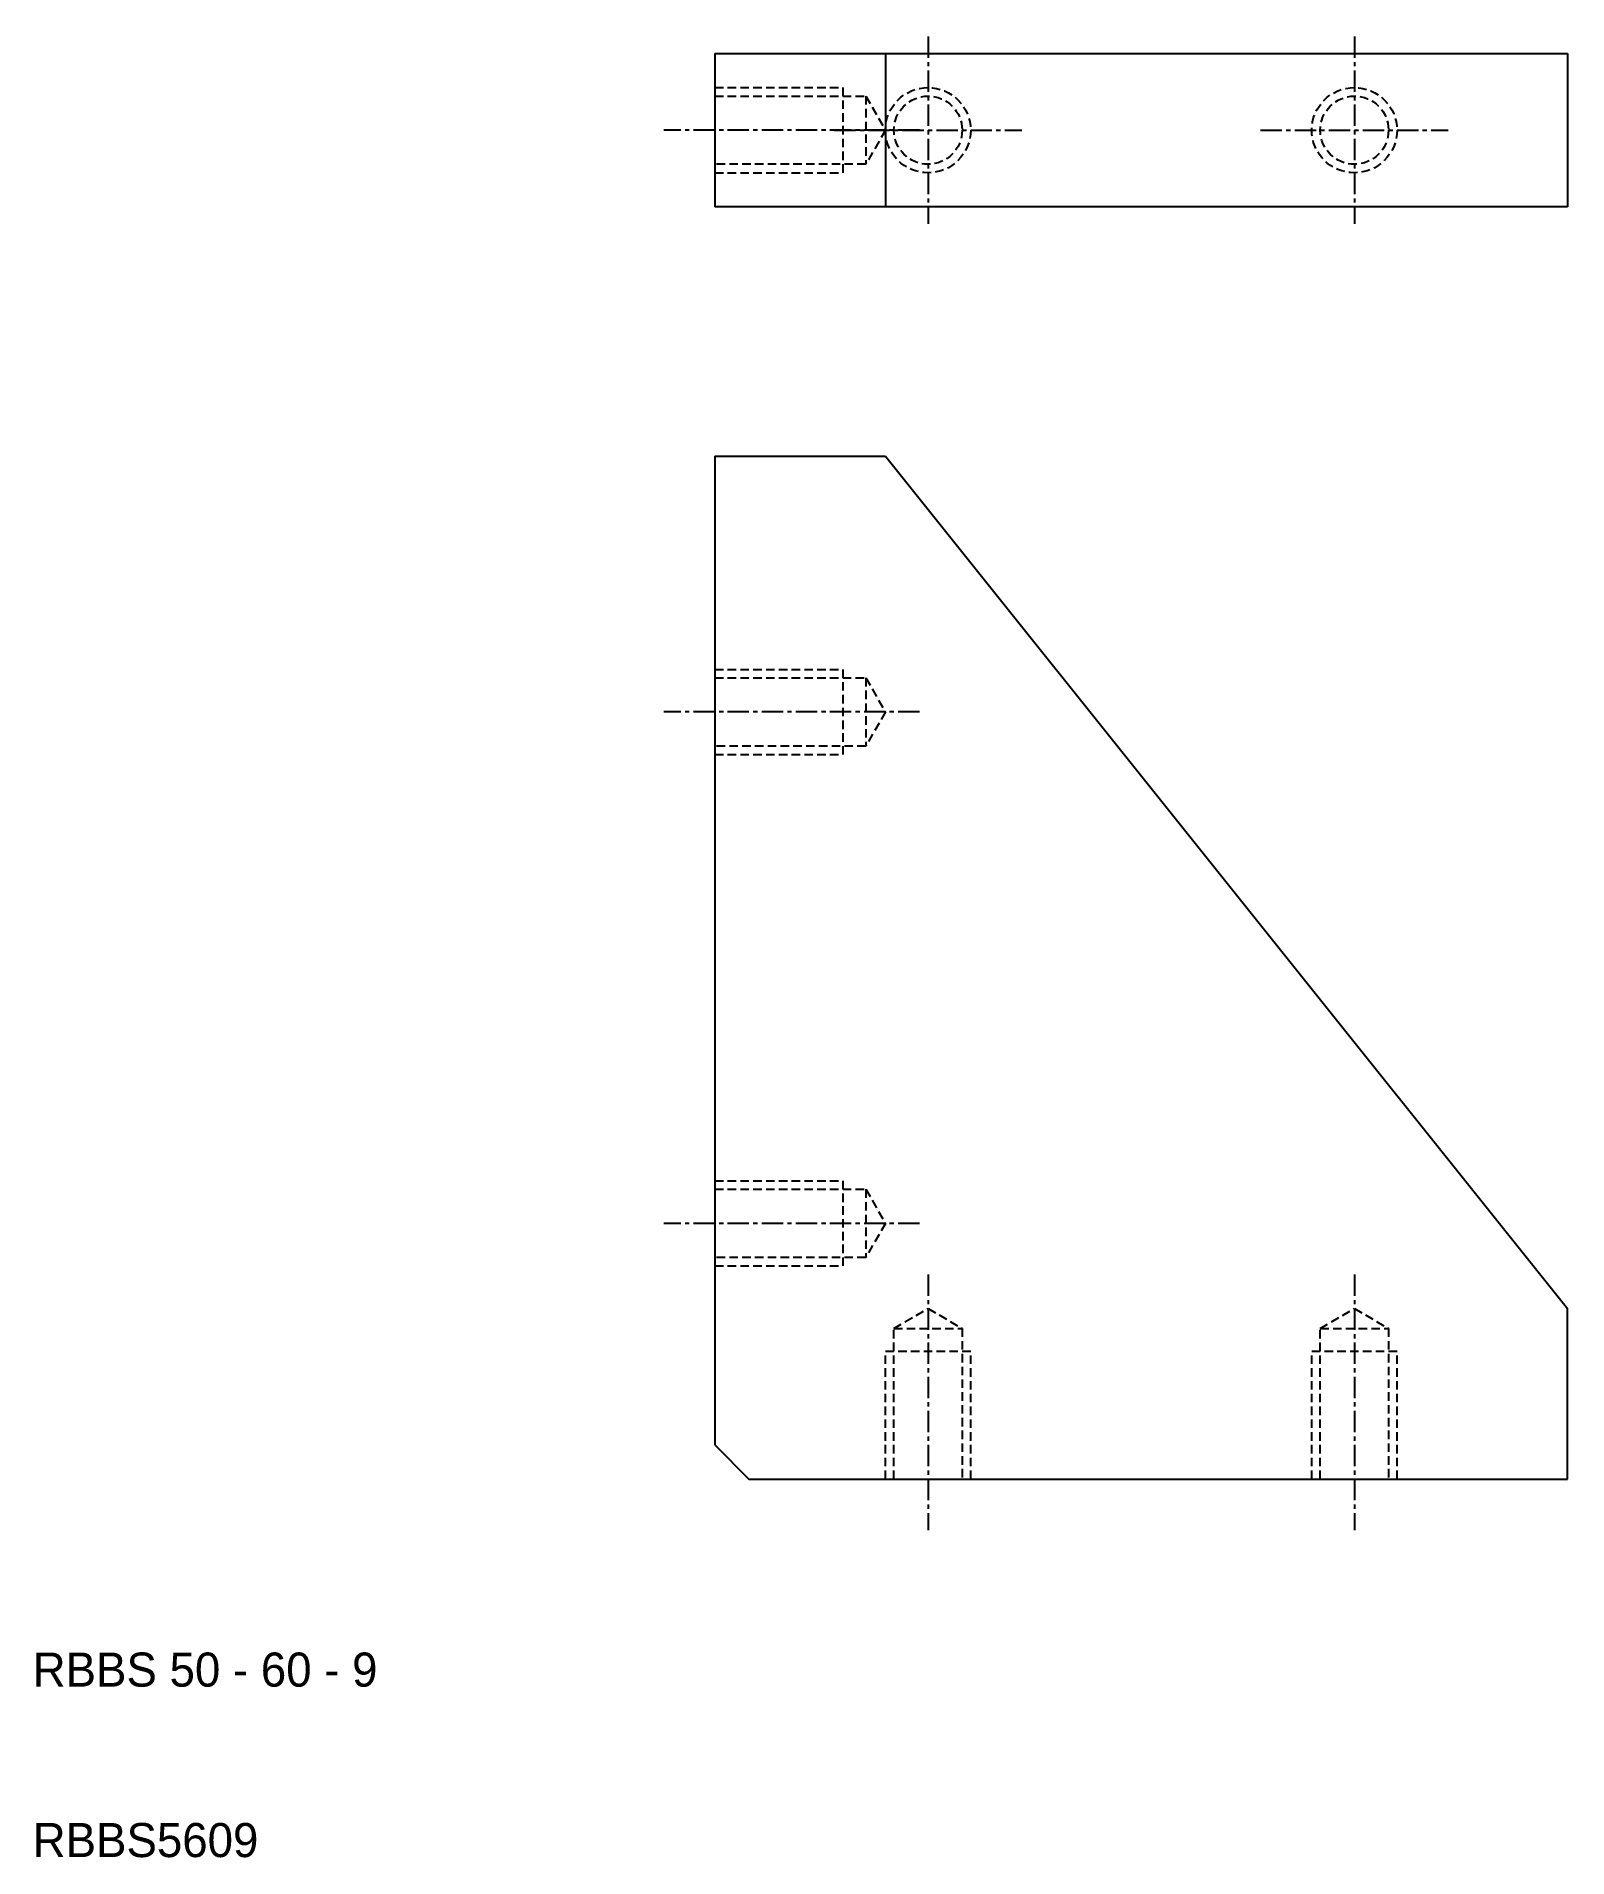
# Model space of a CAD drawing. Extents: x 10 to 100, y 10 to 117.
import ezdxf

# ---------------------------------------------------------------- set-up
doc = ezdxf.new("R2010")
doc.units = 0
doc.linetypes.add('CENTER', pattern=[2, 1.25, -0.25, 0.25, -0.25])
doc.linetypes.add('DASHED', pattern=[0.75, 0.5, -0.25])
doc.layers.get('0').update_dxf_attribs({"linetype": 'CONTINUOUS'})
doc.layers.add('CENTER', color=1, linetype='CENTER')

msp = doc.modelspace()

# ---------------------------------------------------------------- linework, layer by layer
at = {"color": 7, "linetype": 'CONTINUOUS'}
for p, q in [((50, 115.81), (50, 106.81)), ((50, 115.81), (100, 115.81)), ((60, 115.81), (60, 106.81)), ((100, 115.81), (100, 106.81)), ((100, 106.81), (50, 106.81)), ((50, 92.18), (50, 34.18)), ((50, 92.18), (60, 92.18)), ((60, 92.18), (100, 42.18)), ((100, 32.18), (100, 42.18)), ((50, 34.18), (52, 32.18)), ((52, 32.18), (100, 32.18))]:
    msp.add_line(p, q, dxfattribs=at)
at = {"color": 3, "linetype": 'DASHED'}
for p, q in [((50, 113.81), (57.5, 113.81)), ((50, 113.31), (58.85, 113.31)), ((57.5, 113.81), (57.5, 108.81)), ((58.85, 113.31), (58.85, 109.31)), ((58.85, 113.31), (60, 111.31)), ((60, 111.31), (58.85, 109.31)), ((58.85, 109.31), (50, 109.31)), ((50, 108.81), (57.5, 108.81)), ((50, 79.68), (57.5, 79.68)), ((50, 79.18), (58.85, 79.18)), ((57.5, 79.68), (57.5, 74.68)), ((58.85, 79.18), (58.85, 75.18)), ((58.85, 79.18), (60, 77.18)), ((60, 77.18), (58.85, 75.18)), ((58.85, 75.18), (50, 75.18)), ((50, 74.68), (57.5, 74.68)), ((50, 49.68), (57.5, 49.68)), ((50, 49.18), (58.85, 49.18)), ((57.5, 49.68), (57.5, 44.68)), ((58.85, 49.18), (58.85, 45.18)), ((58.85, 49.18), (60, 47.18)), ((60, 47.18), (58.85, 45.18)), ((58.85, 45.18), (50, 45.18)), ((50, 44.68), (57.5, 44.68)), ((60.5, 41.02), (62.5, 42.18)), ((62.5, 42.18), (64.5, 41.02)), ((85.5, 41.02), (87.5, 42.18)), ((87.5, 42.18), (89.5, 41.02)), ((60.5, 32.18), (60.5, 41.02)), ((60.5, 41.02), (64.5, 41.02)), ((64.5, 41.02), (64.5, 32.18)), ((85.5, 32.18), (85.5, 41.02)), ((85.5, 41.02), (89.5, 41.02)), ((89.5, 41.02), (89.5, 32.18)), ((60, 32.18), (60, 39.68)), ((60, 39.68), (65, 39.68)), ((65, 32.18), (65, 39.68)), ((85, 32.18), (85, 39.68)), ((85, 39.68), (90, 39.68)), ((90, 32.18), (90, 39.68))]:
    msp.add_line(p, q, dxfattribs=at)
for centre, radius in [((62.5, 111.31), 2.5), ((62.5, 111.31), 2), ((87.5, 111.31), 2.5), ((87.5, 111.31), 2)]:
    msp.add_circle(centre, radius, dxfattribs=at)
at = {"layer": 'CENTER', "color": 1, "linetype": 'CENTER'}
for p, q in [((62.5, 116.81), (62.5, 105.81)), ((87.5, 116.81), (87.5, 105.81)), ((62, 111.31), (47, 111.31)), ((57, 111.31), (68, 111.31)), ((82, 111.31), (93, 111.31)), ((62, 77.18), (47, 77.18)), ((62, 47.18), (47, 47.18)), ((62.5, 44.18), (62.5, 29.18)), ((87.5, 44.18), (87.5, 29.18))]:
    msp.add_line(p, q, dxfattribs=at)

# ---------------------------------------------------------------- texts
at = {"color": 7, "linetype": 'CONTINUOUS'}
for s, p in [('RBBS 50 - 60 - 9', (10, 20)), ('RBBS5609', (10, 10))]:
    msp.add_text(s, height=2, dxfattribs=at).set_placement(p)

doc.saveas('drawing.dxf')
